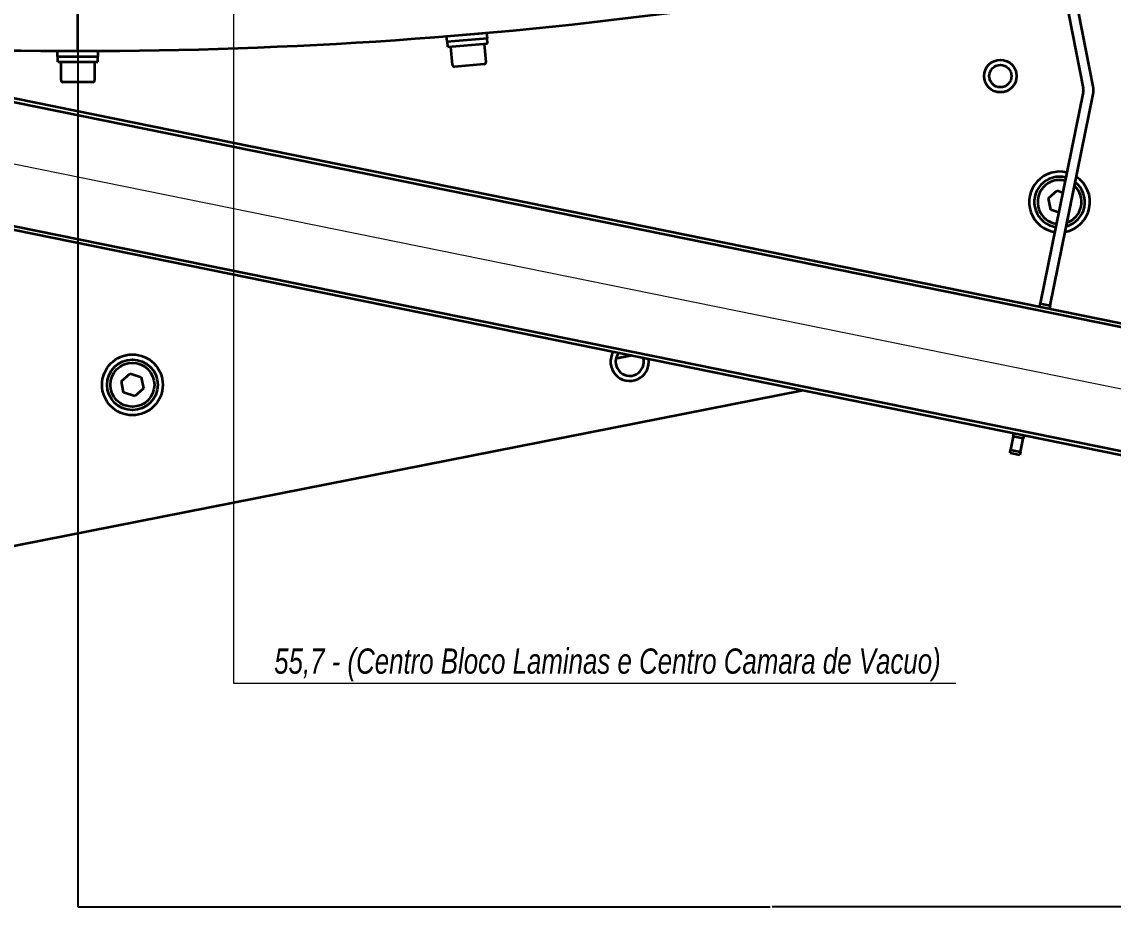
# Model space of a CAD drawing. Header units: millimetres. Extents: x -605 to 8012, y -2292 to 5879.
# Drawn here: x 668 to 1207, y 831 to 1268 of the extents above; entities that cross this region are included whole.
import ezdxf

# ---------------------------------------------------------------- set-up
doc = ezdxf.new("R2010")
doc.units = ezdxf.units.MM
doc.header["$LTSCALE"] = 5
doc.layers.add('AM_5', color=3, linetype='Continuous', lineweight=25)
doc.layers.add('Arestas Visíveis', color=7, linetype='Continuous', lineweight=35)
for name, color, linetype, lineweight, true_color in [('Dimensão', 7, 'Continuous', 18, 0x006400), ('Geometria de Sketch', 7, 'Continuous', 35, 0x008080), ('Linha de Centro', 7, 'Continuous', 18, 0x0000a0)]:
    doc.layers.add(name, color=color, linetype=linetype, lineweight=lineweight, true_color=true_color)
doc.styles.get("Standard").update_dxf_attribs({"font": 'SwissCL.ttf'})
doc.styles.add('Texto_2_5_COTA - LNLS', font='SwissCLI.ttf')
doc.dimstyles.new('PADRAO-LNLS', dxfattribs={"dimscale": 5, "dimtxt": 2.5, "dimasz": 2.5, "dimexe": 1, "dimexo": 1, "dimgap": 0.25, "dimtad": 1, "dimdec": 1, "dimrnd": 1e-08, "dimzin": 0, "dimtxsty": 'Texto_2_5_COTA - LNLS', "dimcen": 0.09, "dimdle": 4, "dimclrd": 98, "dimclre": 98, "dimclrt": 1, "dimadec": 1, "dimazin": 0, "dimtfac": 0.6, "dimtdec": 3, "dimtmove": 0, "dimatfit": 3, "dimfxl": 1, "dimtolj": 1, "dimtzin": 0, "dimlwd": 15, "dimlwe": 15, "dimarcsym": 0})
doc.dimstyles.new('Standard$0', dxfattribs={"dimscale": 5, "dimtxt": 0.18, "dimasz": 4.572, "dimexe": 0.18, "dimexo": 0.0625, "dimgap": 0.09, "dimtad": 0, "dimtih": 1, "dimtoh": 1, "dimdec": 4, "dimzin": 0, "dimdsep": 46, "dimtxsty": 'Standard', "dimblk": 'CLOSED', "dimcen": 0.09, "dimadec": 0, "dimazin": 0, "dimtfac": 1, "dimtdec": 4, "dimtofl": 0, "dimtmove": 0, "dimatfit": 3, "dimfxl": 1, "dimtolj": 1, "dimtzin": 0, "dimarcsym": 0})

# ---------------------------------------------------------------- blocks, each defined once
blk = doc.blocks.new('*D20')
at = {"layer": 'Defpoints', "color": 0, "linetype": 'Continuous', "transparency": 16777216}
for p in [(695.81, 1387.75), (772.82, 1387.75), (695.81, 1295)]:
    blk.add_point(p, dxfattribs=at)
at = {"layer": 'Dimensão', "color": 98, "linetype": 'Continuous', "lineweight": 15, "transparency": 16777216}
for p, q in [((700.81, 1387.75), (777.82, 1387.75)), ((772.82, 1307.5), (772.82, 1375.25)), ((700.81, 1295), (777.82, 1295)), ((772.82, 941), (772.82, 1295)), ((1129.32, 941), (772.82, 941))]:
    blk.add_line(p, q, dxfattribs=at)
at = {"layer": 'Dimensão', "color": 98, "linetype": 'Continuous', "transparency": 16777216}
for points in [[(770.74, 1375.25), (774.9, 1375.25), (772.82, 1387.75)], [(770.74, 1307.5), (774.9, 1307.5), (772.82, 1295)]]:
    blk.add_solid(points, dxfattribs=at)
at = {"layer": 'Dimensão', "color": 1, "linetype": 'Continuous', "lineweight": 18, "transparency": 16777216, "insert": (957.32, 950.2), "char_height": 12.5, "attachment_point": 5, "style": 'Texto_2_5_COTA - LNLS'}
blk.add_mtext('\\A1;\\fSwis721 LtCn BT|b0|i1;\\H12.4500;55,7 - (Centro Bloco Laminas e Centro Camara de Vacuo)', dxfattribs=at)
blk = doc.blocks.new('*D28')
at = {"layer": 'AM_5', "color": 0, "lineweight": -2, "transparency": 16777216}
for p, q in [((695.81, 1387.69), (695.81, 830.59)), ((1380.4, 1387.69), (1380.4, 830.59)), ((695.99, 830.77), (1037.6, 830.77)), ((1380.22, 830.77), (1038.61, 830.77))]:
    blk.add_line(p, q, dxfattribs=at)
at = {"layer": 'AM_5', "color": 0, "transparency": 16777216}
for points in [[(695.99, 830.8), (695.99, 830.74), (695.81, 830.77)], [(1380.22, 830.8), (1380.22, 830.74), (1380.4, 830.77)]]:
    blk.add_solid(points, dxfattribs=at)
at = {"layer": 'Defpoints', "color": 0, "transparency": 16777216}
for p in [(695.81, 1387.75), (1380.4, 1387.75), (695.81, 830.77)]:
    blk.add_point(p, dxfattribs=at)
at = {"layer": 'AM_5', "color": 0, "transparency": 16777216, "insert": (1038.1, 830.77), "char_height": 0.18, "attachment_point": 5}
blk.add_mtext('\\A1;684.5834', dxfattribs=at)

msp = doc.modelspace()

# ---------------------------------------------------------------- linework, layer by layer
at = {"layer": 'Arestas Visíveis'}
for p, q in [((1788.78893, 1001.35572), (187.94081, 1326.53135)), ((187.60904, 1324.89803), (1787.63926, 999.88855)), ((1175.7784, 1318.34692), (1192.26823, 1234.82157)), ((1197.17355, 1235.79), (1180.68372, 1319.31535)), ((175.30038, 1264.30218), (1744.98646, 945.45641)), ((1746.13613, 946.92359), (175.63215, 1265.93549)), ((877.86873, 1260.54001), (897.79712, 1262.23096)), ((892.81502, 1261.80822), (892.81455, 1261.81371)), ((898.02258, 1259.57384), (897.79712, 1262.23096)), ((878.09419, 1257.88289), (877.86873, 1260.54001)), ((878.09419, 1257.88289), (898.02258, 1259.57384)), ((878.48572, 1255.23987), (878.26026, 1257.89698)), ((878.48572, 1255.23987), (898.08197, 1256.90263)), ((882.85082, 1260.96275), (882.85036, 1260.96823)), ((897.34826, 1247.80804), (896.58734, 1256.77581)), ((898.08197, 1256.90263), (897.85651, 1259.55975)), ((685.81165, 1253.25348), (705.81165, 1253.25348)), ((685.81165, 1250.58681), (685.81165, 1253.25348)), ((685.81165, 1250.58681), (705.81165, 1250.58681)), ((685.97832, 1247.92014), (685.97832, 1250.58681)), ((690.81165, 1253.25348), (690.81165, 1253.25898)), ((700.81165, 1253.25348), (700.81165, 1253.25898)), ((705.64498, 1247.92014), (705.64498, 1250.58681)), ((705.81165, 1250.58681), (705.81165, 1253.25348)), ((880.74127, 1246.39891), (879.98035, 1255.36669)), ((685.97832, 1247.92014), (705.64498, 1247.92014)), ((687.47832, 1238.92014), (687.47832, 1247.92014)), ((704.14498, 1238.92014), (704.14498, 1247.92014)), ((896.43639, 1246.72707), (881.82224, 1245.48704)), ((703.14498, 1237.92014), (688.47832, 1237.92014)), ((1192.26285, 1232.85784), (1171.08617, 1128.6045)), ((1175.98611, 1127.60919), (1197.16278, 1231.86253)), ((1175.12661, 1180.56469), (1179.47399, 1184.36385)), ((1176.24307, 1174.90017), (1175.12661, 1180.56469)), ((1179.47399, 1184.36385), (1182.22185, 1183.42572)), ((1186.05432, 1176.83395), (1185.97003, 1176.76029)), ((1186.02018, 1177.00717), (1186.05432, 1176.83395)), ((1180.21466, 1173.54426), (1176.24307, 1174.90017)), ((1170.73959, 1126.89829), (1170.79816, 1127.18659)), ((1170.79816, 1127.18659), (1171.08617, 1128.6045)), ((1171.08617, 1128.6045), (1175.98611, 1127.60919)), ((1175.98611, 1127.60919), (1175.69809, 1126.19128)), ((1175.69809, 1126.19128), (1175.63953, 1125.90298)), ((717.26861, 1090.32152), (721.61599, 1094.12067)), ((721.61599, 1094.12067), (727.07985, 1092.2553)), ((718.38508, 1084.657), (717.26861, 1090.32152)), ((727.07985, 1092.2553), (728.19632, 1086.59078)), ((225.43972, 922.49118), (1054.03804, 1085.80676)), ((723.84893, 1082.79162), (718.38508, 1084.657)), ((728.19632, 1086.59078), (723.84893, 1082.79162)), ((1157.75259, 1062.96291), (1156.41356, 1056.37082)), ((1157.75259, 1062.96291), (1158.0406, 1064.38082)), ((1162.65252, 1061.9676), (1157.75259, 1062.96291)), ((1158.0406, 1064.38082), (1158.09917, 1064.66912)), ((1161.31349, 1055.37551), (1162.65252, 1061.9676)), ((1162.94054, 1063.38551), (1162.65252, 1061.9676)), ((1162.9991, 1063.67381), (1162.94054, 1063.38551)), ((1156.12513, 1054.95092), (1156.41356, 1056.37082)), ((1156.41356, 1056.37082), (1161.31349, 1055.37551)), ((1156.12513, 1054.95092), (1161.02507, 1053.95561)), ((1161.31349, 1055.37551), (1161.02507, 1053.95561))]:
    msp.add_line(p, q, dxfattribs=at)
for centre, radius in [((1151.34651, 1240.88464), 8.03917), ((1151.34651, 1240.88464), 5.53917), ((722.73246, 1088.45615), 15), ((722.73246, 1088.45615), 12.5), ((722.73246, 1088.45615), 10.83333)]:
    msp.add_circle(centre, radius, dxfattribs=at)
for centre, radius, start, end in [((695.81165, 3524.42014), 2271.16667, 265.35829014, 281.08501737), ((881.73769, 1246.48346), 1, 184.85, 274.85), ((896.35184, 1247.72349), 1, 274.85, 4.85), ((688.47832, 1238.92014), 1, 180, 270), ((703.14498, 1238.92014), 1, 270, 0), ((1187.36292, 1233.85315), 5, 348.5178936, 11.1678936), ((1187.36292, 1233.85315), 10, 348.5178936, 11.1678936), ((1180.59046, 1178.69932), 15, 76.0041262, 261.0316609), ((1180.59046, 1178.69932), 12.5, 75.5009465, 261.5348407), ((1180.59046, 1178.69932), 15, 280.6777984, 56.3579888), ((1180.59046, 1178.69932), 10.83333, 75.0362669, 261.9995203), ((1180.59046, 1178.69932), 12.5, 285.4305268, 51.6052604), ((1180.59046, 1178.69932), 10.83333, 290.0023289, 47.0334583), ((968.32176, 1099.84948), 9.48, 148.139182, 8.8966052), ((968.32176, 1099.84948), 6.98, 140.2922111, 16.743576)]:
    msp.add_arc(centre, radius, start, end, dxfattribs=at)
msp.add_rational_spline([(961.55275, 1101.55267), (966.70788, 1102.56874), (969.14936, 1103.04995)], [1, 1.91221031689, 1.58453701898], degree=2, dxfattribs=at)
at = {"layer": 'Geometria de Sketch'}
msp.add_line((695.81165, 1253.25348), (695.81165, 1387.75348), dxfattribs=at)
at = {"layer": 'Linha de Centro', "linetype": 'Continuous'}
msp.add_line((1769.33766, 972.90841), (179.17063, 1295.91442), dxfattribs=at)

# ---------------------------------------------------------------- dimensions: what is measured, and where the dimension line sits
at = {"layer": 'AM_5'}
dim = msp.add_linear_dim(base=(695.81165, 830.77223), p1=(1380.39509, 1387.75348), p2=(695.81165, 1387.75348), angle=0, dimstyle='Standard$0', override={"dimscale": 1, "dimasz": 0.18, "dimpost": ''}, dxfattribs=at)
dim.commit()
dim.dimension.update_dxf_attribs({"geometry": '*D28', "text_midpoint": (1038.10337, 830.77223)})
at = {"layer": 'Dimensão', "color": 98, "linetype": 'Continuous', "lineweight": 18, "true_color": 0x006400}
dim = msp.add_linear_dim(base=(772.82137, 1387.75348), p1=(695.81165, 1295.0013), p2=(695.81165, 1387.75348), angle=270, text='\\fSwis721 LtCn BT|b0|i1;\\H12.4500;<> - (Centro Bloco Laminas e Centro Camara de Vacuo)', dimstyle='PADRAO-LNLS', override={"dimgap": 0.25, "dimtih": 1, "dimtoh": 1, "dimdec": 1, "dimlfac": 0.6, "dimtol": 0, "dimlim": 0, "dimtp": 0, "dimtm": 0, "dimtdec": 3, "dimtofl": 0, "dimtmove": 1, "dimatfit": 2}, dxfattribs=at)
dim.commit()
dim.dimension.update_dxf_attribs({"geometry": '*D20', "text_midpoint": (777.11447, 941.00163), "dimtype": 160})

doc.saveas('drawing.dxf')
